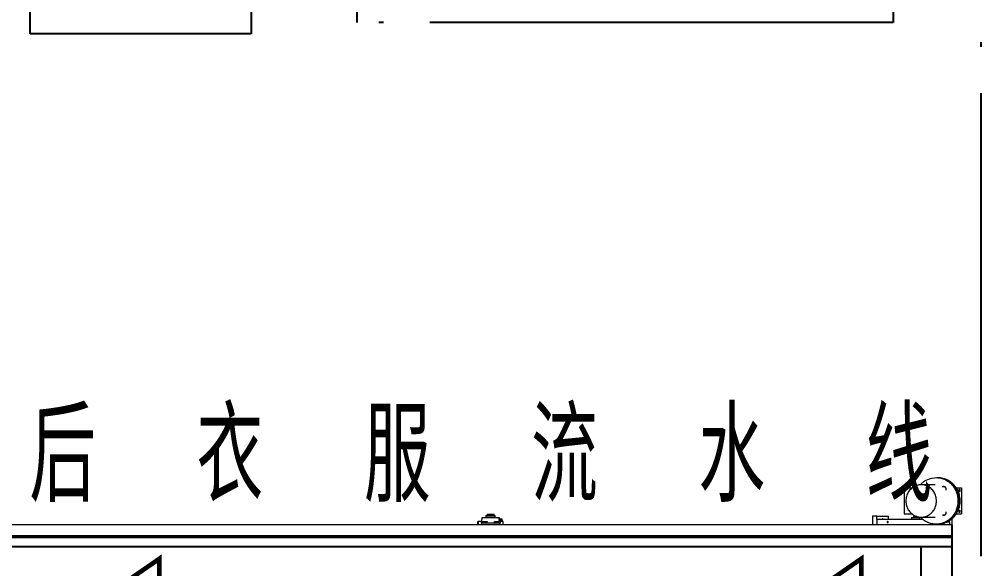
# Model space of a CAD drawing. Extents: x -2187 to 96136, y -11110 to 52208.
# Drawn here: x 33076 to 37226, y 21249 to 23622 of the extents above; entities that cross this region are included whole.
import ezdxf

# ---------------------------------------------------------------- set-up
doc = ezdxf.new("R2010")
doc.units = 0
doc.header["$LTSCALE"] = 1000
doc.header["$MEASUREMENT"] = 0
doc.linetypes.add('DOTE', pattern=[2.42, 2, -0.2, 0.02, -0.2])
for name, color, linetype in [('DIM_SYMB', 3, 'Continuous'), ('DOTE', 14, 'DOTE'), ('设备型号', 7, 'Continuous')]:
    doc.layers.add(name, color=color, linetype=linetype)
doc.styles.get("Standard").update_dxf_attribs({"font": 'gbenor.shx', "bigfont": 'gbcbig.shx'})

msp = doc.modelspace()

# ---------------------------------------------------------------- linework, layer by layer
at = {"color": 7, "linetype": 'Continuous', "lineweight": 15}
for p, q in [((36895.067, 21598.284), (36895.067, 21486.284)), ((36895.067, 21598.284), (36928.867, 21598.284)), ((37028.986, 21612.367), (36968.463, 21612.367)), ((37119.132, 21598.284), (37142.431, 21598.284)), ((37142.431, 21598.284), (37142.431, 21486.284)), ((35055.837, 21447.404), (35055.837, 21452.784)), ((35055.837, 21452.784), (35057.263, 21452.784)), ((35057.263, 21452.784), (35057.263, 21447.404)), ((35071.345, 21452.784), (35057.263, 21452.784)), ((35072.513, 21469.331), (35070.964, 21452.784)), ((35071.345, 21447.404), (35071.345, 21452.784)), ((35071.345, 21452.784), (35078.7, 21452.784)), ((35078.7, 21447.404), (35078.7, 21452.784)), ((35078.7, 21452.784), (35095.131, 21452.784)), ((35090.711, 21478.984), (35090.211, 21478.484)), ((35090.211, 21478.484), (35090.211, 21469.784)), ((35090.211, 21478.484), (35130.711, 21478.484)), ((35090.711, 21478.984), (35130.211, 21478.984)), ((35095.131, 21452.784), (35094.713, 21447.404)), ((35095.461, 21485.748), (35095.461, 21483.748)), ((35095.461, 21485.748), (35125.461, 21485.748)), ((35095.461, 21483.748), (35125.461, 21483.748)), ((35095.461, 21482.448), (35095.461, 21478.984)), ((35095.461, 21482.448), (35125.461, 21482.448)), ((35096.461, 21483.748), (35096.461, 21482.448)), ((35124.461, 21482.448), (35124.461, 21483.748)), ((35125.461, 21483.748), (35125.461, 21485.748)), ((35125.461, 21478.984), (35125.461, 21482.448)), ((35127.507, 21447.404), (35127.076, 21452.784)), ((35127.076, 21452.784), (35144.012, 21452.784)), ((35130.711, 21478.484), (35130.211, 21478.984)), ((35130.711, 21476.447), (35130.711, 21478.484)), ((35130.711, 21469.784), (35130.711, 21470.546)), ((35144.012, 21452.784), (35144.012, 21447.404)), ((35151.494, 21452.784), (35144.012, 21452.784)), ((35147.352, 21469.784), (35148.5, 21469.784)), ((35149.434, 21452.784), (35147.859, 21469.331)), ((35152.739, 21452.784), (35148.5, 21469.784)), ((35152.294, 21463.286), (35150.248, 21462.775)), ((35152.378, 21463.286), (35150.253, 21462.755)), ((35153.417, 21459.29), (35151.251, 21458.75)), ((35151.494, 21452.784), (35151.494, 21447.404)), ((35165.084, 21452.784), (35151.494, 21452.784)), ((35154.371, 21455.295), (35152.245, 21454.765)), ((35160.171, 21463.906), (35158.311, 21464.182)), ((35160.025, 21457.309), (35161.537, 21458.427)), ((35165.084, 21447.404), (35165.084, 21452.784)), ((36777.007, 21475.784), (36758.214, 21475.784)), ((36758.214, 21475.784), (36758.214, 21438.784)), ((36974.842, 21462.784), (36776.758, 21462.784)), ((36776.758, 21462.784), (36776.758, 21438.784)), ((36777.007, 21462.784), (36777.007, 21475.784)), ((36777.007, 21475.784), (36827.968, 21475.784)), ((36827.968, 21462.784), (36827.968, 21475.784)), ((36895.067, 21486.284), (36928.867, 21486.284)), ((36928.828, 21462.784), (36928.828, 21470.784)), ((36928.828, 21470.784), (36959.959, 21470.784)), ((36947.802, 21475.284), (36938.405, 21475.284)), ((36959.959, 21470.784), (36959.959, 21462.784)), ((36959.959, 21470.784), (36966.369, 21470.784)), ((36968.463, 21472.202), (37029.012, 21472.202)), ((37090.071, 21451.784), (37090.071, 21456.345)), ((37098.912, 21462.784), (37100.332, 21462.784)), ((37100.332, 21462.784), (37100.332, 21438.784)), ((37119.219, 21486.284), (37142.431, 21486.284)), ((37100.332, 21438.784), (30965.333, 21438.784)), ((35055.782, 21447.404), (35055.782, 21438.784)), ((35055.782, 21447.404), (35055.784, 21447.404)), ((35055.784, 21438.784), (35055.784, 21447.404)), ((35055.784, 21447.404), (35057.154, 21447.404)), ((35057.154, 21447.404), (35057.154, 21438.784)), ((35057.263, 21447.404), (35057.154, 21447.404)), ((35071.345, 21447.404), (35072.927, 21447.404)), ((35072.927, 21438.784), (35072.927, 21447.404)), ((35072.927, 21447.404), (35149.915, 21447.404)), ((35149.915, 21447.404), (35149.915, 21438.784)), ((35151.494, 21447.404), (35149.915, 21447.404)), ((35165.084, 21447.404), (35165.14, 21447.404)), ((35165.14, 21438.784), (35165.14, 21447.404)), ((37049.269, 21442.284), (37049.269, 21438.784)), ((37057.135, 21438.784), (37057.135, 21443.331)), ((37082.037, 21451.784), (37090.071, 21451.784)), ((37092.465, 21451.784), (37090.071, 21451.784)), ((37092.465, 21438.784), (37092.465, 21451.784)), ((37100.332, 21383.784), (30962.626, 21383.784)), ((37100.332, 21388.784), (30965.026, 21388.784)), ((37100.332, 21391.184), (30965.333, 21391.184)), ((37100.332, 21382.884), (31012.461, 21382.884)), ((35090.461, 21383.784), (35090.461, 21382.884)), ((35130.461, 21382.884), (35130.461, 21383.784))]:
    msp.add_line(p, q, dxfattribs=at)
at = {"color": 8, "linetype": 'Continuous', "lineweight": 15}
msp.add_line((35147.859, 21469.331), (35072.513, 21469.331), dxfattribs=at)
for p, q in [((37100.332, 21438.784), (37100.332, 20438.784)), ((36966.829, 21344.443), (36966.829, 20544.314))]:
    msp.add_line(p, q)
at = {"color": 7, "linetype": 'Continuous', "lineweight": 15, "flags": 128}
for points in [[(36964.78, 21612.092), (36965.135, 21612.489), (36965.63, 21613.036), (36967.122, 21614.63), (36968.628, 21616.166), (36970.155, 21617.65), (36971.71, 21619.092), (36973.301, 21620.496), (36974.936, 21621.87), (36976.624, 21623.221), (36978.426, 21624.59), (36979.025, 21625.03), (36980.104, 21625.817), (36982.939, 21627.756), (36986.161, 21629.76), (36989.644, 21631.739), (36996.967, 21635.305), (37004.563, 21638.209), (37015.019, 21641.004), (37025.719, 21642.526), (37036.519, 21642.75), (37047.273, 21641.672), (37057.834, 21639.31), (37068.063, 21635.704), (37074.277, 21632.82), (37080.193, 21629.542), (37082.335, 21628.221), (37084.321, 21626.919), (37086.113, 21625.664), (37087.273, 21624.821), (37087.81, 21624.427), (37088.205, 21624.132), (37088.596, 21623.836), (37093.05, 21620.218), (37097.954, 21615.601), (37098.578, 21614.96), (37099.198, 21614.309), (37099.817, 21613.647), (37100.435, 21612.972), (37101.052, 21612.285), (37101.761, 21611.478), (37102.421, 21610.714), (37103.596, 21609.342), (37106.306, 21605.904), (37109.118, 21601.947), (37114.511, 21593.088), (37119.063, 21583.598), (37122.662, 21573.64), (37125.262, 21563.325), (37126.827, 21552.769), (37127.339, 21542.092), (37126.789, 21531.417), (37125.185, 21520.868), (37122.548, 21510.563), (37118.913, 21500.62), (37116.271, 21494.875), (37113.3, 21489.321), (37110.031, 21484.003), (37106.636, 21479.12), (37103.352, 21474.942), (37102.172, 21473.574), (37101.508, 21472.813), (37101.169, 21472.427), (37100.92, 21472.146), (37096.92, 21467.942), (37092.765, 21464.11), (37091.996, 21463.454), (37091.215, 21462.805), (37090.423, 21462.161), (37089.618, 21461.523), (37088.798, 21460.889), (37087.963, 21460.258), (37086.973, 21459.531), (37085.793, 21458.68), (37083.975, 21457.419), (37081.96, 21456.112), (37077.491, 21453.466), (37072.681, 21450.957), (37067.725, 21448.725), (37059.594, 21445.786), (37051.238, 21443.631), (37042.726, 21442.284), (37042.726, 21442.284)], [(37036.867, 21442.284), (37042.434, 21442.46), (37047.981, 21442.986), (37053.489, 21443.861), (37058.939, 21445.082), (37064.312, 21446.644), (37069.587, 21448.542), (37074.748, 21450.77), (37079.776, 21453.319), (37084.654, 21456.18), (37089.363, 21459.344), (37093.888, 21462.799), (37098.212, 21466.533), (37102.322, 21470.534), (37106.201, 21474.786), (37109.837, 21479.276), (37113.216, 21483.986), (37116.327, 21488.902), (37119.159, 21494.005), (37121.702, 21499.278), (37123.948, 21504.702), (37125.887, 21510.257), (37127.513, 21515.926), (37128.821, 21521.686), (37129.807, 21527.52), (37130.465, 21533.405), (37130.795, 21539.321), (37130.795, 21545.248), (37130.465, 21551.164), (37129.807, 21557.049), (37128.821, 21562.882), (37127.513, 21568.643), (37125.887, 21574.311), (37123.948, 21579.867), (37121.702, 21585.291), (37119.159, 21590.564), (37116.327, 21595.667), (37113.216, 21600.582), (37109.837, 21605.293), (37106.201, 21609.783), (37102.322, 21614.035), (37098.212, 21618.035), (37093.888, 21621.77), (37089.363, 21625.225), (37084.654, 21628.389), (37079.776, 21631.25), (37074.748, 21633.799), (37069.587, 21636.026), (37064.312, 21637.924), (37058.939, 21639.487), (37053.489, 21640.707), (37047.981, 21641.582), (37042.434, 21642.109), (37036.867, 21642.284)], [(37040.287, 21442.284), (37045.854, 21442.46), (37051.401, 21442.986), (37056.91, 21443.861), (37062.359, 21445.082), (37067.732, 21446.644), (37073.008, 21448.542), (37078.169, 21450.77), (37083.197, 21453.319), (37088.074, 21456.18), (37092.783, 21459.344), (37097.308, 21462.799), (37101.633, 21466.533), (37105.742, 21470.534), (37109.621, 21474.786), (37113.257, 21479.276), (37116.636, 21483.986), (37119.747, 21488.902), (37122.58, 21494.005), (37125.123, 21499.278), (37127.368, 21504.702), (37129.307, 21510.257), (37130.934, 21515.926), (37132.242, 21521.686), (37133.227, 21527.52), (37133.885, 21533.405), (37134.215, 21539.321), (37134.215, 21545.248), (37133.885, 21551.164), (37133.227, 21557.049), (37132.242, 21562.882), (37130.934, 21568.643), (37129.307, 21574.311), (37127.368, 21579.867), (37125.123, 21585.291), (37122.58, 21590.564), (37119.747, 21595.667), (37116.636, 21600.582), (37113.257, 21605.293), (37109.621, 21609.783), (37105.742, 21614.035), (37101.633, 21618.035), (37097.308, 21621.77), (37092.783, 21625.225), (37088.074, 21628.389), (37083.197, 21631.25), (37078.169, 21633.799), (37073.008, 21636.026), (37067.732, 21637.924), (37062.359, 21639.487), (37056.91, 21640.707), (37051.401, 21641.582), (37045.854, 21642.109), (37040.287, 21642.284)], [(36968.463, 21472.202), (36973.161, 21472.381), (36977.835, 21472.915), (36982.462, 21473.804), (36987.017, 21475.041), (36991.477, 21476.621), (36995.821, 21478.535), (37000.025, 21480.775), (37004.068, 21483.327), (37007.929, 21486.181), (37011.59, 21489.32), (37015.03, 21492.729), (37018.234, 21496.39), (37021.184, 21500.286), (37023.865, 21504.395), (37026.263, 21508.697), (37028.368, 21513.171), (37030.167, 21517.793), (37031.651, 21522.54), (37032.814, 21527.387), (37033.649, 21532.311), (37034.151, 21537.285), (37034.319, 21542.284), (37034.151, 21547.284), (37033.649, 21552.258), (37032.814, 21557.181), (37031.651, 21562.029), (37030.167, 21566.776), (37028.368, 21571.398), (37026.263, 21575.871), (37023.865, 21580.174), (37021.184, 21584.283), (37018.234, 21588.178), (37015.03, 21591.84), (37011.59, 21595.249), (37007.929, 21598.388), (37004.068, 21601.241), (37000.025, 21603.794), (36995.821, 21606.033), (36991.477, 21607.948), (36987.017, 21609.528), (36982.462, 21610.765), (36977.835, 21611.653), (36973.161, 21612.188), (36968.463, 21612.367), (36963.765, 21612.188), (36959.091, 21611.653), (36954.465, 21610.765), (36949.909, 21609.528), (36945.449, 21607.948), (36941.106, 21606.033), (36936.902, 21603.794), (36932.859, 21601.241), (36928.997, 21598.388), (36925.337, 21595.249), (36921.896, 21591.84), (36918.693, 21588.178), (36915.743, 21584.283), (36913.062, 21580.174), (36910.663, 21575.871), (36908.559, 21571.398), (36906.76, 21566.776), (36905.275, 21562.029), (36904.112, 21557.181), (36903.278, 21552.258), (36902.775, 21547.284), (36902.607, 21542.284), (36902.775, 21537.285), (36903.278, 21532.311), (36904.112, 21527.387), (36905.275, 21522.54), (36906.76, 21517.793), (36908.559, 21513.171), (36910.663, 21508.697), (36913.062, 21504.395), (36915.743, 21500.286), (36918.693, 21496.39), (36921.896, 21492.729), (36925.337, 21489.32), (36928.997, 21486.181), (36932.859, 21483.327), (36936.902, 21480.775), (36941.106, 21478.535), (36945.449, 21476.621), (36949.909, 21475.041), (36954.465, 21473.804), (36959.091, 21472.915), (36963.765, 21472.381), (36968.463, 21472.202)], [(37133.88, 21581.784), (37133.393, 21581.972), (37132.94, 21582.521), (37132.55, 21583.395), (37132.251, 21584.534), (37132.063, 21585.861), (37131.999, 21587.284), (37132.063, 21588.708), (37132.251, 21590.034), (37132.55, 21591.173), (37132.94, 21592.047), (37133.393, 21592.597), (37133.88, 21592.784), (37134.367, 21592.597), (37134.821, 21592.047), (37135.21, 21591.173), (37135.509, 21590.034), (37135.697, 21588.708), (37135.761, 21587.284), (37135.697, 21585.861), (37135.509, 21584.534), (37135.21, 21583.395), (37134.821, 21582.521), (37134.367, 21581.972), (37133.88, 21581.784)], [(37133.88, 21491.784), (37133.393, 21491.972), (37132.94, 21492.521), (37132.55, 21493.395), (37132.251, 21494.534), (37132.063, 21495.861), (37131.999, 21497.284), (37132.063, 21498.708), (37132.251, 21500.034), (37132.55, 21501.173), (37132.94, 21502.047), (37133.393, 21502.597), (37133.88, 21502.784), (37134.367, 21502.597), (37134.821, 21502.047), (37135.21, 21501.173), (37135.509, 21500.034), (37135.697, 21498.708), (37135.761, 21497.284), (37135.697, 21495.861), (37135.509, 21494.534), (37135.21, 21493.395), (37134.821, 21492.521), (37134.367, 21491.972), (37133.88, 21491.784)], [(36804.355, 21462.784), (36803.975, 21463.699), (36803.469, 21464.484), (36802.917, 21464.932), (36802.344, 21465.023), (36801.779, 21464.752), (36801.246, 21464.132), (36800.772, 21463.191), (36800.62, 21462.784)], [(36823.743, 21448.284), (36824.642, 21448.475), (36825.404, 21449.017), (36825.913, 21449.828), (36826.092, 21450.784), (36825.913, 21451.741), (36825.404, 21452.552), (36824.642, 21453.094), (36823.743, 21453.284), (36822.844, 21453.094), (36822.082, 21452.552), (36821.572, 21451.741), (36821.393, 21450.784), (36821.572, 21449.828), (36822.082, 21449.017), (36822.844, 21448.475), (36823.743, 21448.284)], [(36938.405, 21475.284), (36937.506, 21475.097), (36936.626, 21474.538), (36935.782, 21473.62), (36934.991, 21472.36), (36934.269, 21470.784)], [(36951.938, 21470.784), (36951.216, 21472.36), (36950.425, 21473.62), (36949.581, 21474.538), (36948.7, 21475.097), (36947.802, 21475.284), (36946.903, 21475.097), (36946.023, 21474.538), (36945.179, 21473.62), (36944.388, 21472.36), (36943.666, 21470.784)]]:
    msp.add_lwpolyline(points, dxfattribs=at)
at = {"color": 7, "linetype": 'Continuous', "lineweight": 15}
for centre, radius, start, end in [((35073.011, 21469.284), 0.5, 90, 174.652), ((35089.307, 21443.323), 68.911, 11.057673, 16.94969), ((35089.666, 21443.421), 71.716, 11.165923, 16.827215), ((35103.477, 21446.863), 59.2, 11.263799, 16.731142)]:
    msp.add_arc(centre, radius, start, end, dxfattribs=at)
for points, knots in [([(37037.856, 21642.616), (37040.011, 21642.702), (37045.765, 21642.934), (37055.097, 21641.851), (37065.671, 21639.53), (37074.652, 21636.35), (37082.047, 21632.911), (37086.748, 21630.297), (37090.05, 21628.256), (37092.02, 21626.966), (37093.65, 21625.816), (37094.801, 21624.973), (37095.496, 21624.462), (37095.935, 21624.133), (37097.714, 21622.785), (37101.057, 21620.064), (37104.314, 21617.001), (37106.307, 21614.96), (37106.931, 21614.308), (37107.553, 21613.646), (37108.174, 21612.971), (37108.826, 21612.249), (37109.491, 21611.495), (37110.342, 21610.513), (37111.916, 21608.703), (37114.192, 21605.803), (37117.983, 21600.481), (37122.472, 21593.153), (37127.031, 21583.67), (37130.644, 21573.695), (37133.254, 21563.362), (37134.824, 21552.787), (37135.338, 21542.092), (37134.785, 21531.398), (37133.177, 21520.83), (37130.529, 21510.508), (37127.366, 21501.872), (37124.128, 21494.845), (37121.151, 21489.296), (37117.908, 21484.046), (37114.566, 21479.252), (37111.88, 21475.813), (37110.095, 21473.775), (37109.363, 21472.937), (37108.943, 21472.461), (37107.45, 21470.792), (37104.715, 21467.926), (37101.659, 21465.11), (37099.716, 21463.452), (37098.937, 21462.802), (37098.146, 21462.158), (37097.343, 21461.519), (37096.525, 21460.885), (37095.648, 21460.219), (37094.648, 21459.485), (37093.33, 21458.529), (37091.675, 21457.372), (37088.935, 21455.595), (37085.204, 21453.384), (37080.467, 21450.905), (37074.541, 21448.231), (37067.415, 21445.663), (37059.059, 21443.458), (37053.37, 21442.676), (37050.524, 21442.284)], [0, 0, 0, 0, 0.02228494, 0.05952756, 0.09673308, 0.1338753, 0.15723946, 0.1802183, 0.18874912, 0.19678122, 0.2041724, 0.20900954, 0.21125536, 0.21291809, 0.21457022, 0.23387788, 0.25646875, 0.25945994, 0.26246878, 0.26549907, 0.26855458, 0.27163909, 0.27522176, 0.2785906, 0.28461418, 0.29916798, 0.31525823, 0.34947844, 0.38401363, 0.4185909, 0.45320047, 0.48783235, 0.52247559, 0.5571188, 0.59175058, 0.62635998, 0.66093698, 0.68166948, 0.70238498, 0.72298907, 0.74268435, 0.76035225, 0.76637566, 0.76974448, 0.77145809, 0.77271298, 0.792122, 0.81108574, 0.81448544, 0.81789977, 0.82133411, 0.82479387, 0.82828444, 0.83181131, 0.83595622, 0.84086322, 0.84834043, 0.85646763, 0.87408603, 0.89254342, 0.91109008, 0.94068742, 0.97032836, 1, 1, 1, 1]), ([(37042.203, 21642.18), (37042.742, 21642.209), (37043.718, 21642.262), (37044.687, 21642.138), (37045.12, 21642.082)], [0, 0, 0, 0, 0.553097191, 1, 1, 1, 1]), ([(37078.186, 21633.749), (37078.815, 21633.465), (37081.076, 21632.442), (37084.766, 21630.415), (37088.462, 21628.192), (37091.166, 21626.398), (37092.8, 21625.23), (37094.148, 21624.229), (37095.227, 21623.417), (37096.225, 21622.64), (37097.16, 21621.893), (37098.077, 21621.142), (37098.978, 21620.384), (37100.985, 21618.655), (37104.052, 21615.817), (37106.771, 21612.985), (37108.257, 21611.337), (37108.676, 21610.865), (37109.407, 21610.036), (37111.186, 21608.022), (37113.86, 21604.618), (37117.187, 21599.866), (37120.416, 21594.651), (37123.377, 21589.135), (37126.595, 21582.144), (37129.732, 21573.546), (37132.347, 21563.267), (37133.919, 21552.741), (37134.435, 21542.093), (37133.881, 21531.447), (37132.271, 21520.927), (37129.619, 21510.659), (37126.37, 21501.854), (37122.906, 21494.466), (37119.541, 21488.403), (37116.168, 21483.191), (37113.031, 21478.877), (37110.744, 21476.027), (37109.162, 21474.252), (37108.251, 21473.224), (37107.47, 21472.362), (37106.646, 21471.477), (37105.853, 21470.645), (37105.058, 21469.831), (37104.26, 21469.032), (37102.472, 21467.284), (37099.501, 21464.567), (37096.552, 21462.164), (37094.788, 21460.821), (37094.353, 21460.492), (37093.586, 21459.925), (37092.277, 21458.957), (37090.374, 21457.631), (37088.094, 21456.161), (37085.629, 21454.673), (37083.033, 21453.211), (37080.351, 21451.809), (37077.613, 21450.493), (37072.462, 21448.222), (37064.704, 21445.532), (37055.572, 21443.36), (37049.831, 21442.917), (37047.66, 21442.749)], [0, 0, 0, 0, 0.00824105, 0.02962577, 0.05003186, 0.05943083, 0.06805929, 0.07377066, 0.07924889, 0.0839971, 0.0886909, 0.09334025, 0.09795504, 0.10254511, 0.12448506, 0.14694585, 0.14839732, 0.1503784, 0.15429867, 0.16128033, 0.18170839, 0.20453341, 0.22842, 0.25243939, 0.2764853, 0.31659917, 0.35676113, 0.39695557, 0.43716628, 0.47737698, 0.51757142, 0.55773338, 0.59784725, 0.62456232, 0.65124442, 0.67758801, 0.69622932, 0.71305102, 0.72003268, 0.72395295, 0.72907338, 0.73359869, 0.73807313, 0.74250574, 0.74690555, 0.7512814, 0.77178996, 0.79412855, 0.7960402, 0.79796389, 0.80056133, 0.80730428, 0.81718535, 0.82798762, 0.83945975, 0.85135025, 0.86340976, 0.87549348, 0.8875865, 0.93063545, 0.97377066, 1, 1, 1, 1]), ([(37076.609, 21589.3), (37076.624, 21590), (37076.648, 21591.12), (37076.686, 21592.481), (37076.709, 21593.373), (37076.594, 21594.623), (37076.235, 21596.409), (37075.279, 21598.595), (37073.898, 21600.537), (37072.145, 21602.108), (37070.136, 21603.231), (37068.508, 21603.7), (37067.375, 21603.861), (37066.647, 21603.92), (37065.6, 21603.886), (37064.249, 21603.861), (37062.131, 21603.817), (37060.506, 21603.793), (37059.412, 21603.777)], [0, 0, 0, 0, 0.074413391, 0.119084524, 0.144737454, 0.169224622, 0.252384161, 0.337323062, 0.423197414, 0.509240515, 0.59456131, 0.678328796, 0.699001423, 0.724301791, 0.761479462, 0.816608445, 0.876502734, 1, 1, 1, 1]), ([(37076.332, 21590.154), (37076.332, 21590.569), (37076.332, 21591.403), (37076.331, 21592.474), (37076.33, 21593.339), (37076.27, 21594.507), (37075.945, 21596.161), (37075.083, 21598.194), (37073.805, 21599.999), (37072.173, 21601.45), (37070.301, 21602.476), (37068.784, 21602.886), (37067.733, 21603.02), (37067.036, 21603.052), (37066.02, 21603.047), (37064.68, 21603.049), (37062.975, 21603.049), (37061.757, 21603.049), (37061.068, 21603.049)], [0, 0, 0, 0, 0.05020764, 0.10084754, 0.12938352, 0.15477099, 0.24223244, 0.33169631, 0.42231733, 0.51305294, 0.60293022, 0.69096936, 0.7126631, 0.73900926, 0.78064258, 0.84329595, 0.91138592, 1, 1, 1, 1]), ([(37121.696, 21576.642), (37121.68, 21576.688), (37121.648, 21576.779), (37121.617, 21576.871), (37121.601, 21576.917)], [0, 0, 0, 0, 0.499996521, 1, 1, 1, 1]), ([(37059.893, 21481.053), (37060.359, 21481.046), (37061.533, 21481.028), (37063.357, 21480.992), (37065.174, 21480.967), (37066.514, 21480.91), (37067.371, 21480.976), (37068.504, 21481.136), (37070.132, 21481.602), (37072.14, 21482.723), (37073.895, 21484.29), (37075.278, 21486.231), (37076.238, 21488.416), (37076.599, 21490.201), (37076.717, 21491.452), (37076.694, 21492.345), (37076.659, 21493.598), (37076.634, 21494.61), (37076.619, 21495.202)], [0, 0, 0, 0, 0.05415729, 0.13650623, 0.21185723, 0.26540086, 0.2914473, 0.31273295, 0.39899708, 0.48688219, 0.5755336, 0.6640339, 0.75159387, 0.83734394, 0.86260158, 0.88904783, 0.93509426, 1, 1, 1, 1]), ([(37061.54, 21481.776), (37061.606, 21481.776), (37062.377, 21481.776), (37063.794, 21481.775), (37065.6, 21481.781), (37066.905, 21481.768), (37067.733, 21481.805), (37068.784, 21481.939), (37070.301, 21482.349), (37072.173, 21483.375), (37073.805, 21484.826), (37075.083, 21486.631), (37075.945, 21488.664), (37076.27, 21490.318), (37076.33, 21491.487), (37076.331, 21492.352), (37076.332, 21493.319), (37076.332, 21494.05), (37076.332, 21494.362)], [0, 0, 0, 0, 0.00865913, 0.10256488, 0.18848461, 0.24888069, 0.2761193, 0.29854789, 0.38956926, 0.48249104, 0.57630022, 0.66999093, 0.7624853, 0.85290941, 0.87915685, 0.90865946, 0.96101473, 1, 1, 1, 1]), ([(37121.483, 21507.313), (37121.498, 21507.358), (37121.53, 21507.448), (37121.561, 21507.537), (37121.576, 21507.582)], [0, 0, 0, 0, 0.50000304, 1, 1, 1, 1]), ([(35111.127, 21469.784), (35109.604, 21469.784), (35106.51, 21469.784), (35101.86, 21469.784), (35097.598, 21469.784), (35093.799, 21469.784), (35090.472, 21469.784), (35087.327, 21469.784), (35084.409, 21469.784), (35081.766, 21469.784), (35079.447, 21469.784), (35077.463, 21469.784), (35075.683, 21469.784), (35074.226, 21469.784), (35073.322, 21469.784), (35072.947, 21469.784), (35073.035, 21469.784), (35073.046, 21469.784)], [0, 0, 0, 0, 0.076766938, 0.15590626, 0.237266005, 0.300878303, 0.364481744, 0.429447595, 0.494404401, 0.559370251, 0.624327056, 0.687939353, 0.751542794, 0.832910385, 0.912051809, 0.988808816, 1, 1, 1, 1]), ([(35147.352, 21469.784), (35146.906, 21469.784), (35145.993, 21469.784), (35143.313, 21469.784), (35139.628, 21469.784), (35134.941, 21469.784), (35129.48, 21469.784), (35123.509, 21469.784), (35117.336, 21469.784), (35113.166, 21469.784), (35111.127, 21469.784)], [0, 0, 0, 0, 0.11845842, 0.24235138, 0.370152, 0.5, 0.629848, 0.75764862, 0.88154158, 1, 1, 1, 1]), ([(35130.706, 21470.546), (35130.706, 21470.567), (35130.708, 21470.622), (35130.67, 21471.037), (35130.617, 21471.715), (35130.57, 21472.622), (35130.555, 21473.659), (35130.584, 21474.707), (35130.642, 21475.602), (35130.699, 21476.242), (35130.706, 21476.382), (35130.709, 21476.447)], [0, 0, 0, 0, 0.06297178, 0.16796733, 0.27810444, 0.39570837, 0.51958473, 0.64646247, 0.7728761, 0.8949155, 1, 1, 1, 1]), ([(35147.352, 21469.784), (35147.41, 21469.779), (35147.526, 21469.767), (35147.681, 21469.679), (35147.796, 21469.549), (35147.847, 21469.423), (35147.857, 21469.349), (35147.859, 21469.331)], [0, 0, 0, 0, 0.2334037, 0.46687744, 0.69829213, 0.92569766, 1, 1, 1, 1]), ([(35152.294, 21463.286), (35152.394, 21463.309), (35152.594, 21463.355), (35152.802, 21463.402), (35152.639, 21463.356), (35152.466, 21463.309), (35152.378, 21463.286)], [0, 0, 0, 0, 0.2494626, 0.49999437, 0.74762506, 1, 1, 1, 1]), ([(35152.378, 21463.286), (35152.6, 21462.92), (35153.046, 21462.185), (35153.495, 21460.838), (35153.445, 21459.847), (35153.417, 21459.29)], [0, 0, 0, 0, 0.30140326, 0.60713104, 1, 1, 1, 1]), ([(35155.21, 21463.422), (35154.994, 21463.297), (35154.531, 21463.028), (35153.705, 21463.001), (35153.066, 21463.148), (35152.802, 21463.367), (35152.753, 21463.408)], [0, 0, 0, 0, 0.28290024, 0.60468471, 0.92663302, 1, 1, 1, 1]), ([(35153.417, 21459.29), (35153.63, 21458.925), (35154.059, 21458.189), (35154.479, 21456.842), (35154.41, 21455.852), (35154.371, 21455.295)], [0, 0, 0, 0, 0.30140326, 0.60713104, 1, 1, 1, 1]), ([(35154.371, 21455.295), (35154.462, 21455.32), (35154.639, 21455.367), (35154.696, 21455.385), (35154.723, 21455.393)], [0, 0, 0, 0, 0.51993218, 1, 1, 1, 1]), ([(35154.745, 21455.383), (35154.765, 21455.43), (35154.892, 21455.723), (35155.347, 21456.15), (35156.095, 21456.543), (35156.659, 21456.539), (35156.94, 21456.537)], [0, 0, 0, 0, 0.05869797, 0.36530555, 0.68470643, 1, 1, 1, 1]), ([(35158.321, 21464.14), (35158.149, 21464.181), (35157.616, 21464.305), (35156.693, 21464.165), (35155.801, 21463.858), (35155.377, 21463.493), (35155.235, 21463.37)], [0, 0, 0, 0, 0.15939226, 0.49479251, 0.83020263, 1, 1, 1, 1]), ([(35156.946, 21456.578), (35157.113, 21456.54), (35157.64, 21456.417), (35158.557, 21456.558), (35159.445, 21456.862), (35159.865, 21457.223), (35160.004, 21457.343)], [0, 0, 0, 0, 0.155631769, 0.494248669, 0.83287553, 1, 1, 1, 1]), ([(37023.222, 21442.284), (37020.007, 21442.739), (37013.579, 21443.646), (37005.479, 21445.954), (36998.865, 21448.405), (36993.654, 21450.72), (36988.651, 21453.322), (36984.027, 21456.068), (36980.765, 21458.254), (36978.888, 21459.646), (36977.919, 21460.361), (36976.929, 21461.113), (36975.769, 21462.025), (36974.653, 21462.933), (36972.481, 21464.757), (36969.322, 21467.639), (36966.51, 21470.549), (36965.072, 21472.151), (36964.919, 21472.321)], [0, 0, 0, 0, 0.14703312, 0.29389301, 0.37939907, 0.46480077, 0.54997615, 0.63202657, 0.70509168, 0.72489047, 0.73591516, 0.75864108, 0.78013921, 0.80137764, 0.82242177, 0.90570826, 0.98997691, 1, 1, 1, 1]), ([(37042.726, 21442.284), (37039.443, 21442.284), (37032.872, 21442.284), (37026.441, 21442.284), (37023.222, 21442.284)], [0, 0, 0, 0, 0.49961042, 1, 1, 1, 1]), ([(37050.524, 21442.284), (37049.529, 21442.284), (37047.539, 21442.284), (37045.049, 21442.284), (37043.581, 21442.284), (37043.076, 21442.284)], [0, 0, 0, 0, 0.395932287, 0.791903689, 1, 1, 1, 1])]:
    msp.add_open_spline(points, degree=3, knots=knots, dxfattribs=at)
at = {"layer": 'DIM_SYMB', "const_width": 20}
for points in [[(33931.034, 21189.378), (33681.034, 21189.378), (33681.034, 21292.708), (33431.034, 21119.887), (33681.034, 20957.068), (33681.034, 21051.832), (33931.034, 21051.832), (33931.034, 21189.378)], [(36960.194, 21189.378), (36710.194, 21189.378), (36710.194, 21292.708), (36460.194, 21119.887), (36710.194, 20957.068), (36710.194, 21051.832), (36960.194, 21051.832), (36960.194, 21189.378)]]:
    msp.add_lwpolyline(points, close=True, dxfattribs=at)
at = {"layer": 'DOTE'}
msp.add_line((37225.665, 42663.27), (37225.665, -3336.73), dxfattribs=at)
for points in [[(33123.599, 29987.375), (34076.594, 29987.375), (34076.594, 23558.434), (33123.599, 23558.434)], [(34534.599, 29883.473), (36848.114, 29883.473), (36848.114, 23607.739), (34534.599, 23607.739)]]:
    msp.add_lwpolyline(points, close=True, dxfattribs=at)
at = {"layer": '设备型号', "color": 6}
msp.add_line((37100.332, 21344.443), (30670.671, 21344.443), dxfattribs=at)

# ---------------------------------------------------------------- texts
at = {"layer": 'DIM_SYMB'}
msp.add_text('烘  干  后  衣  服  流  水  线', height=400, dxfattribs=at).set_placement((31676.184, 21538.335))

doc.saveas('drawing.dxf')
